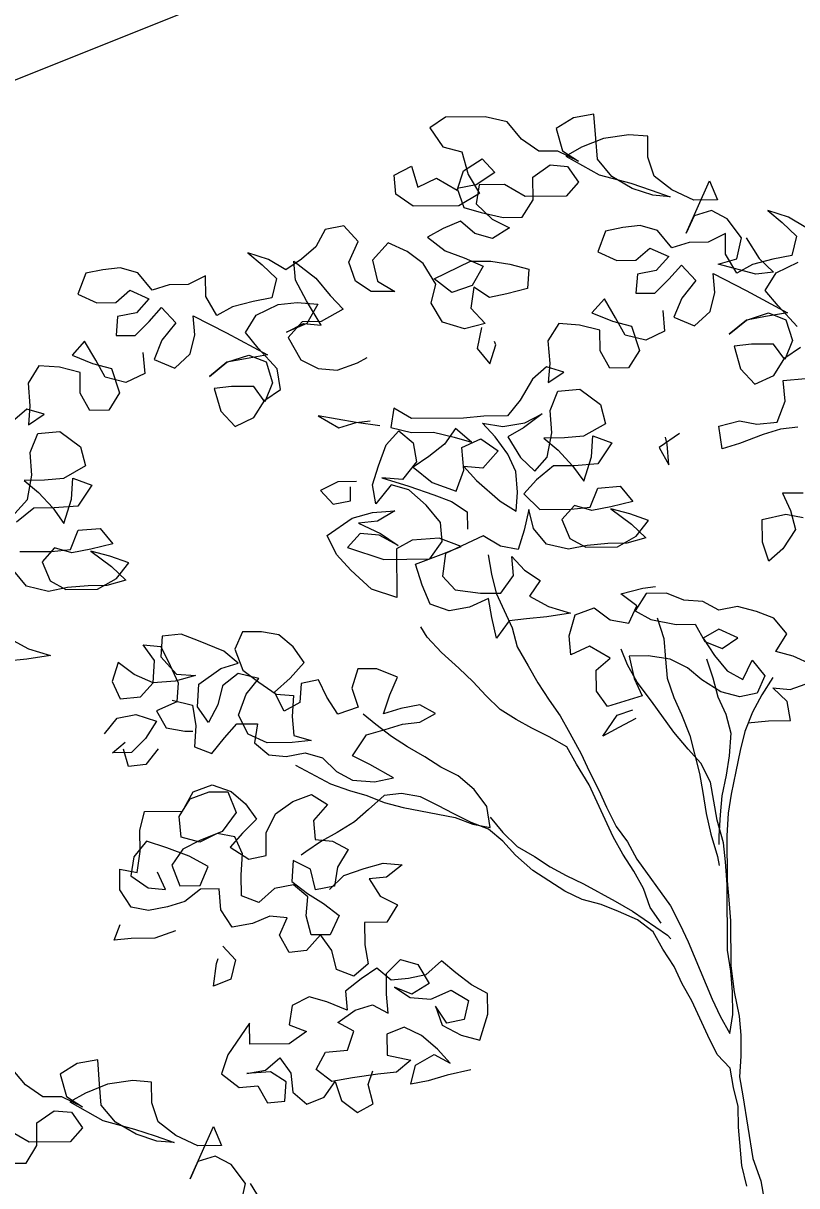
# Model space of a CAD drawing. Header units: millimetres. Extents: x 318905 to 439572, y -5133 to 105868.
# Drawn here: x 425958 to 427151, y 5027 to 6819 of the extents above; entities that cross this region are included whole.
import ezdxf

# ---------------------------------------------------------------- set-up
doc = ezdxf.new("R2010")
doc.units = ezdxf.units.MM
doc.header["$MEASUREMENT"] = 0
for name, color, linetype, lineweight in [('0_Stylo_No__1', 7, 'Continuous', 5), ('0_Stylo_No__98', 154, 'Continuous', 0), ('INTI_Agencement_Stylo_No__101', 252, 'Continuous', 0)]:
    doc.layers.add(name, color=color, linetype=linetype, lineweight=lineweight)
doc.styles.add('STYLE_GENERE_3', font='')
doc.styles.get('STYLE_GENERE_3').set_extended_font_data('Arial')
doc.dimstyles.new('STYLE_GENERE__1', dxfattribs={"dimtxt": 200, "dimasz": 142.5, "dimexe": 0.18, "dimexo": 500, "dimgap": 0.09, "dimtad": 0, "dimtih": 1, "dimtoh": 1, "dimlfac": 0.001, "dimzin": 0, "dimdsep": 46, "dimtxsty": 'STYLE_GENERE_3', "dimblk": 'ARROWHEAD_6', "dimblk1": 'ARROWHEAD_6', "dimblk2": 'ARROWHEAD_6', "dimcen": 0.09, "dimclrd": 154, "dimclre": 154, "dimclrt": 154, "dimazin": 0, "dimtfac": 1, "dimtdec": 4, "dimtmove": 0, "dimatfit": 3, "dimfxl": 0, "dimtolj": 1, "dimtzin": 0, "dimarcsym": 0})

# ---------------------------------------------------------------- blocks, each defined once
blk = doc.blocks.new('arbre6[4]', base_point=(427385.8, -574.7))
at = {"layer": 'INTI_Agencement_Stylo_No__101', "linetype": 'Continuous'}
for p, q in [((426609.7, 6674.4), (426585.5, 6658.1)), ((426670.5, 6674.9), (426609.7, 6674.4)), ((426704.6, 6667.2), (426670.5, 6674.9)), ((426806.8, 6673.5), (426780.1, 6657.2)), ((426838.3, 6679.1), (426806.8, 6673.5)), ((426841.1, 6641.7), (426838.3, 6679.1)), ((426585.5, 6658.1), (426605.2, 6628.8)), ((426726.7, 6640.6), (426704.6, 6667.2)), ((426780.1, 6657.2), (426790.1, 6622.5)), ((426753.6, 6622.1), (426726.7, 6640.6)), ((426853.2, 6641.8), (426819.3, 6628.1)), ((426843.7, 6609.6), (426841.1, 6641.7)), ((426892.1, 6647.5), (426853.2, 6641.8)), ((426921.3, 6645.1), (426892.1, 6647.5)), ((426921.6, 6612.9), (426921.3, 6645.1)), ((426605.2, 6628.8), (426634.4, 6621.1)), ((426634.4, 6621.1), (426644.4, 6586.3)), ((426782.8, 6622.4), (426753.6, 6622.1)), ((426814.6, 6606.6), (426782.8, 6622.4)), ((426790.1, 6622.5), (426814.6, 6606.6)), ((426819.3, 6628.1), (426795, 6614.5)), ((426530.1, 6585.3), (426556.8, 6598.9)), ((426556.8, 6598.9), (426566.7, 6566.9)), ((426637.1, 6591.6), (426666.1, 6610.6)), ((426666.1, 6610.6), (426685.8, 6589.4)), ((426744.2, 6581.9), (426770.8, 6600.9)), ((426770.8, 6600.9), (426797.6, 6598.4)), ((426795, 6614.5), (426846.3, 6585.5)), ((426797.6, 6598.4), (426814.8, 6574.5)), ((426865.8, 6583), (426843.7, 6609.6)), ((426931.5, 6583.6), (426921.6, 6612.9)), ((426532.8, 6555.9), (426530.1, 6585.3)), ((426566.7, 6566.9), (426595.8, 6580.6)), ((426595.8, 6580.6), (426627.6, 6562.1)), ((426627.6, 6562.1), (426637.1, 6591.6)), ((426644.4, 6586.3), (426661.7, 6557.1)), ((426685.8, 6589.4), (426656.7, 6570.4)), ((426744.5, 6547.1), (426744.2, 6581.9)), ((426846.3, 6585.5), (426895.1, 6572.6)), ((426897.6, 6564.5), (426865.8, 6583)), ((426958.4, 6562.4), (426931.5, 6583.6)), ((426656.7, 6570.4), (426627.6, 6564.8)), ((426627.6, 6564.8), (426637.5, 6535.4)), ((426661.6, 6570.4), (426656.9, 6541)), ((426700.5, 6570.8), (426661.6, 6570.4)), ((426732.3, 6552.3), (426700.5, 6570.8)), ((426814.8, 6574.5), (426795.5, 6552.9)), ((426895.1, 6572.6), (426926.8, 6562.1)), ((426929.3, 6554.1), (426897.6, 6564.5)), ((426926.8, 6562.1), (426956.1, 6551.7)), ((426992.6, 6546.7), (426958.4, 6562.4)), ((426980.8, 6495.7), (427016.7, 6576.3)), ((427016.7, 6576.3), (427029.1, 6547)), ((426559.7, 6537.4), (426532.8, 6555.9)), ((426661.7, 6557.1), (426630.2, 6538)), ((426727.6, 6520.2), (426744.5, 6547.1)), ((426795.5, 6552.9), (426732.3, 6552.3)), ((426956.1, 6551.7), (426929.3, 6554.1)), ((427029.1, 6547), (426992.6, 6546.7)), ((426630.2, 6538), (426559.7, 6537.4)), ((426637.5, 6535.4), (426664.3, 6527.6)), ((426656.9, 6541), (426681.4, 6517.1)), ((426664.3, 6527.6), (426698.4, 6519.9)), ((427019.5, 6530.9), (426992.8, 6522.6)), ((427043.9, 6517.7), (427019.5, 6530.9)), ((427138.3, 6520.3), (427106.6, 6530.7)), ((427106.6, 6530.7), (427128.6, 6512.2)), ((426632.8, 6514), (426606.1, 6503)), ((426654.8, 6495.4), (426632.8, 6514)), ((426681.4, 6517.1), (426708.3, 6503.9)), ((426698.4, 6519.9), (426727.6, 6520.2)), ((426909.7, 6507.5), (426883, 6504.6)), ((426936.5, 6499.7), (426909.7, 6507.5)), ((426992.8, 6522.6), (426980.8, 6495.7)), ((427066, 6488.4), (427043.9, 6517.7)), ((427128.6, 6512.2), (427150.7, 6491)), ((427165.1, 6504.5), (427138.3, 6520.3)), ((426423.7, 6501.4), (426409.3, 6474.5)), ((426452.9, 6507), (426423.7, 6501.4)), ((426474.9, 6483.1), (426452.9, 6507)), ((426606.1, 6503), (426581.9, 6489.4)), ((426581.9, 6489.4), (426608.8, 6468.3)), ((426681.7, 6487.6), (426654.8, 6495.4)), ((426708.3, 6503.9), (426681.7, 6487.6)), ((426856.2, 6499), (426844.3, 6466.8)), ((426883, 6504.6), (426856.2, 6499)), ((426958.6, 6473.2), (426936.5, 6499.7)), ((427041.2, 6495.3), (427014.5, 6481.7)), ((427041.4, 6463.2), (427041.2, 6495.3)), ((427150.7, 6491), (427143.6, 6461.4)), ((426409.3, 6474.5), (426387.6, 6455.5)), ((426460.6, 6450.9), (426474.9, 6483.1)), ((426521.2, 6480.8), (426497, 6453.9)), ((426550.5, 6467.7), (426521.2, 6480.8)), ((426902.8, 6453.9), (426924.6, 6472.8)), ((426924.6, 6472.8), (426953.8, 6459.7)), ((426985.3, 6481.4), (426958.6, 6473.2)), ((427014.5, 6481.7), (426985.3, 6481.4)), ((427058.9, 6456.3), (427066, 6488.4)), ((427073.3, 6488.5), (427093, 6456.6)), ((426336.5, 6455.1), (426304.8, 6465.5)), ((426304.8, 6465.5), (426326.8, 6447)), ((426363.4, 6439.3), (426336.5, 6455.1)), ((426387.6, 6455.5), (426363.4, 6439.3)), ((426497, 6453.9), (426504.6, 6421.8)), ((426574.9, 6449.2), (426550.5, 6467.7)), ((426608.8, 6468.3), (426638.1, 6457.8)), ((426638.1, 6457.8), (426667.4, 6444.7)), ((426844.3, 6466.8), (426873.6, 6453.7)), ((426873.6, 6453.7), (426902.8, 6453.9)), ((426953.8, 6459.7), (426934.5, 6438.1)), ((427029.8, 6448), (427058.9, 6456.3)), ((427058.6, 6433.9), (427041.4, 6463.2)), ((427114.4, 6455.8), (427082.9, 6447.5)), ((427093, 6456.6), (427115.1, 6435.4)), ((427143.6, 6461.4), (427114.4, 6455.8)), ((426081.2, 6439.4), (426054.5, 6433.8)), ((426107.9, 6442.3), (426081.2, 6439.4)), ((426134.7, 6434.5), (426107.9, 6442.3)), ((426326.8, 6447), (426348.9, 6425.8)), ((426378.1, 6423.3), (426375.4, 6452.8)), ((426375.4, 6452.8), (426409.7, 6426.3)), ((426470.5, 6421.5), (426460.6, 6450.9)), ((426594.6, 6417.3), (426574.9, 6449.2)), ((426592.1, 6425.3), (426647.9, 6452.5)), ((426647.9, 6452.5), (426679.5, 6452.8)), ((426667.4, 6444.7), (426650.6, 6415.1)), ((426679.5, 6452.8), (426708.7, 6447.7)), ((426708.7, 6447.7), (426738, 6440)), ((426738, 6440), (426735.8, 6410.5)), ((426934.5, 6438.1), (426905.4, 6432.5)), ((426954.1, 6424.9), (426973.4, 6446.5)), ((426973.4, 6446.5), (426995.5, 6422.6)), ((427088.3, 6432.4), (427029.8, 6448)), ((427082.9, 6447.5), (427058.6, 6433.9)), ((427119.5, 6434.5), (427153.4, 6450.8)), ((426054.5, 6433.8), (426042.5, 6401.6)), ((426156.8, 6408), (426134.7, 6434.5)), ((426239.4, 6430.1), (426212.7, 6416.5)), ((426239.6, 6398), (426239.4, 6430.1)), ((426348.9, 6425.8), (426341.8, 6396.2)), ((426395.3, 6391.4), (426378.1, 6423.3)), ((426409.7, 6426.3), (426431.8, 6399.7)), ((426495, 6405.7), (426470.5, 6421.5)), ((426504.6, 6421.8), (426531.5, 6406)), ((426619, 6404.1), (426592.1, 6425.3)), ((426905.4, 6432.5), (426903.2, 6403.1)), ((426932.4, 6403.3), (426954.1, 6424.9)), ((426995.5, 6422.6), (426973.8, 6395.7)), ((427024.8, 6404.2), (427022.2, 6433.6)), ((427022.2, 6433.6), (427073.4, 6407.3)), ((427115.1, 6435.4), (427088.3, 6432.4)), ((427102.6, 6407.5), (427119.5, 6434.5)), ((426042.5, 6401.6), (426071.8, 6388.4)), ((426101, 6388.7), (426122.8, 6407.6)), ((426122.8, 6407.6), (426152.1, 6394.5)), ((426183.5, 6416.2), (426156.8, 6408)), ((426212.7, 6416.5), (426183.5, 6416.2)), ((426431.8, 6399.7), (426451.4, 6378.5)), ((426531.5, 6406), (426495, 6405.7)), ((426587.5, 6387.8), (426594.6, 6417.3)), ((426650.6, 6415.1), (426619, 6404.1)), ((426653, 6412.4), (426648.4, 6380.3)), ((426677.5, 6396.6), (426653, 6412.4)), ((426704.2, 6402.2), (426677.5, 6396.6)), ((426735.8, 6410.5), (426704.2, 6402.2)), ((426903.2, 6403.1), (426932.4, 6403.3)), ((427017.7, 6374.7), (427024.8, 6404.2)), ((427073.4, 6407.3), (427136.9, 6373.1)), ((427122.3, 6383.6), (427102.6, 6407.5)), ((426071.8, 6388.4), (426101, 6388.7)), ((426152.1, 6394.5), (426132.8, 6372.9)), ((426256.8, 6368.7), (426239.6, 6398)), ((426281.1, 6382.3), (426256.8, 6368.7)), ((426312.6, 6390.6), (426281.1, 6382.3)), ((426341.8, 6396.2), (426312.6, 6390.6)), ((426317.7, 6369.3), (426351.6, 6385.6)), ((426351.6, 6385.6), (426380.8, 6388.6)), ((426380.8, 6388.6), (426412.4, 6386.2)), ((426417.5, 6354.1), (426395.3, 6391.4)), ((426412.4, 6386.2), (426395.6, 6356.6)), ((426604.8, 6358.5), (426587.5, 6387.8)), ((426854.6, 6394.6), (426835.3, 6373)), ((426871.8, 6365.3), (426854.6, 6394.6)), ((426973.8, 6395.7), (426961.8, 6366.1)), ((427151.7, 6351.8), (427122.3, 6383.6)), ((426103.6, 6367.3), (426101.4, 6337.9)), ((426132.8, 6372.9), (426103.6, 6367.3)), ((426152.3, 6359.7), (426171.6, 6381.3)), ((426171.6, 6381.3), (426193.7, 6357.4)), ((426223, 6339), (426220.4, 6368.4)), ((426220.4, 6368.4), (426271.6, 6342.1)), ((426300.8, 6342.3), (426317.7, 6369.3)), ((426451.4, 6378.5), (426417.5, 6359.5)), ((426648.4, 6380.3), (426670.5, 6356.4)), ((426835.3, 6373), (426867, 6359.9)), ((426886.6, 6338.7), (426871.8, 6365.3)), ((426944.7, 6376.7), (426947.4, 6344.6)), ((426961.8, 6366.1), (426993.6, 6353)), ((426993.6, 6353), (427017.7, 6374.7)), ((427073.8, 6361.8), (427107.7, 6372.8)), ((427102.9, 6367.4), (427073.8, 6361.8)), ((427136.9, 6373.1), (427102.9, 6367.4)), ((427107.7, 6372.8), (427134.6, 6362.3)), ((426130.6, 6338.1), (426152.3, 6359.7)), ((426193.7, 6357.4), (426172, 6330.5)), ((426395.6, 6356.6), (426364.1, 6342.9)), ((426364.1, 6342.9), (426390.7, 6356.5)), ((426388.3, 6359.2), (426366.6, 6334.9)), ((426417.5, 6359.5), (426388.3, 6359.2)), ((426390.7, 6356.5), (426417.5, 6354.1)), ((426638.9, 6348.1), (426604.8, 6358.5)), ((426670.5, 6356.4), (426638.9, 6348.1)), ((426665.2, 6350.1), (426658.1, 6317.9)), ((426784.3, 6356.5), (426767.5, 6329.6)), ((426816, 6354.1), (426784.3, 6356.5)), ((426847.7, 6346.4), (426816, 6354.1)), ((426847.9, 6314.2), (426847.7, 6346.4)), ((426867, 6359.9), (426896.3, 6352.1)), ((426896.3, 6352.1), (426908.7, 6314.8)), ((427073.8, 6361.8), (427047.2, 6340.1)), ((427047.2, 6340.1), (427073.8, 6361.8)), ((427134.6, 6362.3), (427144.6, 6330.3)), ((426052.8, 6329.4), (426033.5, 6307.8)), ((426070, 6300.1), (426052.8, 6329.4)), ((426101.4, 6337.9), (426130.6, 6338.1)), ((426172, 6330.5), (426160, 6300.9)), ((426215.9, 6309.5), (426223, 6339)), ((426271.6, 6342.1), (426335.1, 6307.9)), ((426320.5, 6318.4), (426300.8, 6342.3)), ((426366.6, 6334.9), (426386.3, 6300.3)), ((426687.3, 6323.5), (426684.8, 6328.8)), ((426767.5, 6329.6), (426770.2, 6294.8)), ((426918.3, 6330.9), (426886.6, 6338.7)), ((426947.4, 6344.6), (426918.3, 6330.9)), ((427144.6, 6330.3), (427132.6, 6300.7)), ((426142.9, 6311.5), (426145.6, 6279.4)), ((426349.9, 6286.6), (426320.5, 6318.4)), ((426658.1, 6317.9), (426677.8, 6294)), ((426677.8, 6294), (426687.3, 6323.5)), ((426862.7, 6287.6), (426847.9, 6314.2)), ((426908.7, 6314.8), (426891.9, 6287.9)), ((427081.4, 6324.4), (427054.6, 6321.5)), ((427054.6, 6321.5), (427064.6, 6286.7)), ((427115.4, 6324.7), (427081.4, 6324.4)), ((427132.6, 6300.7), (427115.4, 6324.7)), ((427132.6, 6303.4), (427156.8, 6319.7)), ((426033.5, 6307.8), (426065.2, 6294.7)), ((426065.2, 6294.7), (426094.5, 6286.9)), ((426084.8, 6273.5), (426070, 6300.1)), ((426160, 6300.9), (426191.8, 6287.8)), ((426191.8, 6287.8), (426215.9, 6309.5)), ((426272, 6296.6), (426245.4, 6274.9)), ((426245.4, 6274.9), (426272, 6296.6)), ((426272, 6296.6), (426306, 6307.6)), ((426301.1, 6302.2), (426272, 6296.6)), ((426335.1, 6307.9), (426301.1, 6302.2)), ((426306, 6307.6), (426332.8, 6297.1)), ((426332.8, 6297.1), (426342.8, 6265.1)), ((426386.3, 6300.3), (426413.1, 6287.1)), ((426442.4, 6284.7), (426473.9, 6295.7)), ((426473.9, 6295.7), (426488.4, 6303.9)), ((426770.2, 6294.8), (426768, 6265.3)), ((427115.8, 6276.5), (427132.6, 6303.4)), ((425982.5, 6291.3), (425965.7, 6264.4)), ((426014.2, 6288.9), (425982.5, 6291.3)), ((426045.9, 6281.1), (426014.2, 6288.9)), ((426046.1, 6249), (426045.9, 6281.1)), ((426094.5, 6286.9), (426106.9, 6249.6)), ((426145.6, 6279.4), (426116.5, 6265.7)), ((426355, 6254.5), (426349.9, 6286.6)), ((426413.1, 6287.1), (426442.4, 6284.7)), ((426765.4, 6289.4), (426743.6, 6270.5)), ((426792.2, 6281.6), (426765.4, 6289.4)), ((426768, 6265.3), (426792.2, 6281.6)), ((426891.9, 6287.9), (426862.7, 6287.6)), ((427064.6, 6286.7), (427086.7, 6262.9)), ((427086.7, 6262.9), (427115.8, 6276.5)), ((425965.7, 6264.4), (425968.4, 6229.6)), ((426116.5, 6265.7), (426084.8, 6273.5)), ((426279.6, 6259.2), (426252.8, 6256.3)), ((426252.8, 6256.3), (426262.8, 6221.5)), ((426313.6, 6259.5), (426279.6, 6259.2)), ((426330.8, 6235.5), (426313.6, 6259.5)), ((426342.8, 6265.1), (426330.8, 6235.5)), ((426743.6, 6270.5), (426724.4, 6238.2)), ((427130.4, 6268.6), (427164.5, 6271.6)), ((427133.1, 6236.5), (427130.4, 6268.6)), ((426060.9, 6222.4), (426046.1, 6249)), ((426106.9, 6249.6), (426090.1, 6222.7)), ((426330.8, 6238.2), (426355, 6254.5)), ((426770.7, 6222.5), (426782.7, 6252.1)), ((426782.7, 6252.1), (426816.7, 6255.1)), ((426816.7, 6255.1), (426848.5, 6231.3)), ((425963.6, 6224.2), (425941.8, 6205.3)), ((425990.4, 6216.4), (425963.6, 6224.2)), ((425968.4, 6229.6), (425966.2, 6200.1)), ((426090.1, 6222.7), (426060.9, 6222.4)), ((426262.8, 6221.5), (426284.9, 6197.7)), ((426314, 6211.3), (426330.8, 6238.2)), ((426529.9, 6225.7), (426525.2, 6196.2)), ((426556.8, 6209.9), (426529.9, 6225.7)), ((426724.4, 6238.2), (426705.1, 6213.9)), ((426773.4, 6187.8), (426770.7, 6222.5)), ((426848.5, 6231.3), (426856, 6201.9)), ((427121.2, 6204.3), (427133.1, 6236.5)), ((425966.2, 6200.1), (425990.4, 6216.4)), ((426284.9, 6197.7), (426314, 6211.3)), ((426471.7, 6203.8), (426413.2, 6213.9)), ((426413.2, 6213.9), (426445, 6195.5)), ((426445, 6195.5), (426471.7, 6203.8)), ((426471.7, 6203.8), (426493.5, 6206.6)), ((426508.2, 6198.7), (426471.7, 6203.8)), ((426637, 6210.6), (426556.8, 6209.9)), ((426668.6, 6213.6), (426637, 6210.6)), ((426685.9, 6181.6), (426666.3, 6202.8)), ((426666.3, 6202.8), (426697.9, 6197.8)), ((426705.1, 6213.9), (426668.6, 6213.6)), ((426697.9, 6197.8), (426732, 6203.4)), ((426758.6, 6217.1), (426729.6, 6195.4)), ((426732, 6203.4), (426758.6, 6217.1)), ((427031.2, 6198.1), (427062.8, 6206.4)), ((427062.8, 6206.4), (427089.6, 6201.3)), ((427089.6, 6201.3), (427121.2, 6204.3)), ((425968.9, 6157.3), (425980.9, 6186.9)), ((425980.9, 6186.9), (426014.9, 6189.9)), ((426014.9, 6189.9), (426046.7, 6166.1)), ((426518.1, 6169.4), (426537.4, 6191)), ((426525.2, 6196.2), (426556.9, 6188.5)), ((426537.4, 6191), (426559.5, 6172.4)), ((426556.9, 6188.5), (426591, 6188.8)), ((426591, 6188.8), (426622.7, 6181)), ((426625, 6194.4), (426608.1, 6170.2)), ((426649.5, 6173.3), (426625, 6194.4)), ((426729.6, 6195.4), (426705.4, 6181.8)), ((426766.4, 6150.2), (426773.4, 6187.8)), ((426856, 6201.9), (426822.1, 6182.8)), ((426970.5, 6186.9), (426939, 6165.2)), ((427036.3, 6163.4), (427031.2, 6198.1)), ((427099.4, 6185.4), (427063, 6171.6)), ((427126.1, 6193.6), (427099.4, 6185.4)), ((427152.9, 6196.5), (427126.1, 6193.6)), ((426506.2, 6137.2), (426518.1, 6169.4)), ((426559.5, 6172.4), (426564.6, 6143)), ((426608.1, 6170.2), (426584, 6151.2)), ((426622.7, 6181), (426649.5, 6173.3)), ((426634.9, 6165.1), (426664, 6178.7)), ((426664, 6178.7), (426690.9, 6160.2)), ((426705.6, 6155), (426685.9, 6181.6)), ((426705.4, 6181.8), (426725.1, 6149.8)), ((426793, 6179.9), (426761.3, 6179.6)), ((426761.3, 6179.6), (426783.4, 6161.1)), ((426822.1, 6182.8), (426793, 6179.9)), ((426834.5, 6150.8), (426836.7, 6183)), ((426836.7, 6183), (426866, 6172.5)), ((426866, 6172.5), (426844.3, 6140.2)), ((426951.1, 6170.6), (426948.6, 6181.3)), ((426953.8, 6138.5), (426951.1, 6170.6)), ((427063, 6171.6), (427036.3, 6163.4)), ((425971.6, 6122.6), (425968.9, 6157.3)), ((426046.7, 6166.1), (426054.2, 6136.7)), ((426584, 6151.2), (426559.8, 6135)), ((426637.6, 6130.3), (426634.9, 6165.1)), ((426690.9, 6160.2), (426666.8, 6133.3)), ((426717.9, 6128.4), (426705.6, 6155)), ((426725.1, 6149.8), (426747.1, 6128.6)), ((426747.1, 6128.6), (426766.4, 6150.2)), ((426783.4, 6161.1), (426805.4, 6137.2)), ((426822.6, 6113.3), (426834.5, 6150.8)), ((426939, 6165.2), (426953.8, 6138.5)), ((426054.2, 6136.7), (426020.3, 6117.6)), ((426496.7, 6107.6), (426506.2, 6137.2)), ((426564.6, 6143), (426542.9, 6116.1)), ((426559.8, 6135), (426589.1, 6111.1)), ((426666.8, 6133.3), (426637.6, 6135.7)), ((426637.6, 6135.7), (426657.2, 6114.4)), ((426776.2, 6136.9), (426749.7, 6115.3)), ((426807.9, 6137.2), (426776.2, 6136.9)), ((426805.4, 6137.2), (426822.6, 6113.3)), ((426844.3, 6140.2), (426807.9, 6137.2)), ((425991.2, 6114.7), (425959.5, 6114.4)), ((425959.5, 6114.4), (425981.6, 6095.9)), ((425964.6, 6085), (425971.6, 6122.6)), ((426020.3, 6117.6), (425991.2, 6114.7)), ((426032.7, 6085.6), (426034.9, 6117.8)), ((426034.9, 6117.8), (426064.2, 6107.3)), ((426472.4, 6112.8), (426443.2, 6112.5)), ((426542.9, 6116.1), (426511.2, 6118.5)), ((426511.2, 6118.5), (426552.7, 6105.5)), ((426625.7, 6098.1), (426637.6, 6130.3)), ((426657.2, 6114.4), (426693.9, 6082.6)), ((426720.6, 6096.3), (426717.9, 6128.4)), ((426749.7, 6115.3), (426730.4, 6093.7)), ((425981.6, 6095.9), (426003.6, 6072)), ((426064.2, 6107.3), (426042.5, 6075)), ((426443.2, 6112.5), (426416.5, 6098.9)), ((426416.5, 6098.9), (426436.1, 6077.6)), ((426462.8, 6083.2), (426462.7, 6104.6)), ((426501.8, 6078.2), (426496.7, 6107.6)), ((426525.9, 6107.9), (426501.8, 6078.2)), ((426552.7, 6100.1), (426525.9, 6107.9)), ((426552.7, 6105.5), (426591.7, 6092.4)), ((426579.7, 6076.3), (426552.7, 6100.1)), ((426589.1, 6111.1), (426625.7, 6098.1)), ((426718.4, 6066.8), (426720.6, 6096.3)), ((426832.7, 6073.2), (426844.6, 6102.7)), ((426844.6, 6102.7), (426878.6, 6105.7)), ((426878.6, 6105.7), (426898.3, 6081.8)), ((427160.9, 6094.9), (427129.3, 6094.6)), ((425945.3, 6063.4), (425964.6, 6085)), ((426020.8, 6048), (426032.7, 6085.6)), ((426436.1, 6077.6), (426462.8, 6083.2)), ((426591.7, 6092.4), (426618.5, 6082)), ((426618.5, 6082), (426643, 6066.1)), ((426693.9, 6082.6), (426718.4, 6066.8)), ((426730.4, 6093.7), (426754.9, 6069.8)), ((426898.3, 6081.8), (426864.3, 6073.5)), ((427129.3, 6094.6), (427141.7, 6068)), ((425974.5, 6071.7), (425947.9, 6050.1)), ((426006.1, 6072), (425974.5, 6071.7)), ((426003.6, 6072), (426020.8, 6048)), ((426042.5, 6075), (426006.1, 6072)), ((426465.5, 6056.5), (426497, 6064.8)), ((426497, 6064.8), (426531.1, 6067.8)), ((426531.1, 6067.8), (426504.4, 6051.5)), ((426601.8, 6049.7), (426579.7, 6076.3)), ((426643, 6066.1), (426643.2, 6039.4)), ((426737.8, 6069.7), (426730.8, 6037.5)), ((426745.3, 6040.3), (426737.8, 6069.7)), ((426754.9, 6069.8), (426803.5, 6070.3)), ((426808.3, 6075.7), (426789, 6054.1)), ((426803.5, 6070.3), (426832.7, 6073.2)), ((426835.1, 6067.9), (426808.3, 6075.7)), ((426864.3, 6073.5), (426835.1, 6067.9)), ((426893.6, 6063), (426864.3, 6070.8)), ((426864.3, 6070.8), (426896.1, 6047)), ((426922.8, 6052.6), (426893.6, 6063)), ((427098, 6054.2), (427134.4, 6062.5)), ((427134.4, 6062.5), (427161.2, 6057.4)), ((427141.7, 6068), (427149.2, 6038.6)), ((426426.8, 6029.4), (426465.5, 6056.5)), ((426504.4, 6051.5), (426475.3, 6048.5)), ((426475.3, 6048.5), (426509.4, 6032.8)), ((426604.4, 6020.3), (426601.8, 6049.7)), ((426789, 6054.1), (426801.4, 6024.7)), ((426896.1, 6047), (426918.2, 6025.8)), ((426903.6, 6028.3), (426922.8, 6052.6)), ((427098.2, 6019.4), (427098, 6054.2)), ((426030.9, 6008), (426042.8, 6037.5)), ((426042.8, 6037.5), (426076.9, 6040.5)), ((426076.9, 6040.5), (426096.5, 6016.6)), ((426441.6, 6000.1), (426426.8, 6029.4)), ((426477.8, 6032.5), (426458.5, 6010.9)), ((426507, 6030.1), (426477.8, 6032.5)), ((426536.3, 6014.3), (426507, 6030.1)), ((426509.4, 6032.8), (426536.3, 6014.3)), ((426599.5, 6025.6), (426558.2, 6022.5)), ((426633.7, 6012.5), (426599.5, 6025.6)), ((426667.6, 6028.9), (426609.4, 6001.6)), ((426694.5, 6013.1), (426667.6, 6028.9)), ((426730.8, 6037.5), (426721.3, 6007.9)), ((426765, 6016.4), (426745.3, 6040.3)), ((426801.4, 6024.7), (426825.8, 6011.6)), ((426874.5, 6012), (426903.6, 6028.3)), ((426918.2, 6025.8), (426889, 6017.5)), ((427149.2, 6038.6), (427129.9, 6009)), ((426006.5, 6010.4), (425987.2, 5988.9)), ((426001.7, 6005), (426030.9, 6008)), ((426033.4, 6002.7), (426006.5, 6010.4)), ((426062.5, 6008.3), (426033.4, 6002.7)), ((426096.5, 6016.6), (426062.5, 6008.3)), ((426091.8, 5997.8), (426062.5, 6005.6)), ((426062.5, 6005.6), (426094.3, 5981.8)), ((426458.5, 6010.9), (426514.6, 5992.7)), ((426558.2, 6022.5), (426533.9, 6008.9)), ((426533.9, 6008.9), (426534.5, 5934)), ((426585.1, 5993.3), (426604.4, 6020.3)), ((426607, 6001.6), (426633.7, 6012.5)), ((426721.3, 6007.9), (426694.5, 6013.1)), ((426799.1, 6008.6), (426765, 6016.4)), ((426828.2, 6014.3), (426799.1, 6008.6)), ((426825.8, 6011.6), (426874.5, 6012)), ((426859.8, 6017.2), (426828.2, 6014.3)), ((426889, 6017.5), (426859.8, 6017.2)), ((427108.2, 5990), (427098.2, 6019.4)), ((427129.9, 6009), (427108.2, 5990)), ((425953.1, 6004.6), (426001.7, 6005)), ((425987.2, 5988.9), (425999.6, 5959.5)), ((426121, 5987.4), (426091.8, 5997.8)), ((426101.8, 5963.1), (426121, 5987.4)), ((426463.6, 5976.2), (426441.6, 6000.1)), ((426514.6, 5992.7), (426585.1, 5993.3)), ((426563.3, 5985.1), (426607, 6001.6)), ((426609.4, 6001.6), (426604.8, 5966.7)), ((426675.1, 5999.5), (426680.2, 5970.1)), ((426714.3, 5967.7), (426711.6, 5997.2)), ((426711.6, 5997.2), (426731.2, 5975.9)), ((425963.2, 5951.2), (425943.6, 5975.1)), ((426094.3, 5981.8), (426116.4, 5960.6)), ((426495.5, 5947), (426463.6, 5976.2)), ((426573.3, 5953.1), (426563.3, 5985.1)), ((426680.2, 5970.1), (426687.7, 5940.7)), ((426731.2, 5975.9), (426755.7, 5960.1)), ((425999.6, 5959.5), (426024, 5946.4)), ((426058.1, 5952), (426026.5, 5949.1)), ((426087.2, 5952.3), (426058.1, 5952)), ((426072.7, 5946.8), (426101.8, 5963.1)), ((426116.4, 5960.6), (426087.2, 5952.3)), ((426585.7, 5923.7), (426573.3, 5953.1)), ((426604.8, 5966.7), (426624.4, 5945.5)), ((426695, 5940.8), (426714.3, 5967.7)), ((426755.7, 5960.1), (426738.8, 5935.8)), ((425997.3, 5943.4), (425963.2, 5951.2)), ((426026.5, 5949.1), (425997.3, 5943.4)), ((426024, 5946.4), (426072.7, 5946.8)), ((426534.5, 5934), (426495.5, 5947)), ((426624.4, 5945.5), (426663.4, 5940.5)), ((426663.4, 5940.5), (426695, 5940.8)), ((426687.7, 5940.7), (426712.4, 5887.4)), ((426738.8, 5935.8), (426768.1, 5920)), ((426879.9, 5939.8), (426913.9, 5948.1)), ((426904.4, 5921.3), (426879.9, 5939.8)), ((426918.8, 5940.1), (426902, 5913.2)), ((426913.9, 5948.1), (426933.3, 5951)), ((426950.4, 5940.4), (426918.8, 5940.1)), ((426977.3, 5930), (426950.4, 5940.4)), ((426614.9, 5913.3), (426585.7, 5923.7)), ((426646.5, 5918.9), (426614.9, 5913.3)), ((426675.6, 5932.6), (426646.5, 5918.9)), ((426680.7, 5903.2), (426675.6, 5932.6)), ((426768.1, 5920), (426802.3, 5909.6)), ((426809.6, 5907), (426838.7, 5918)), ((426838.7, 5918), (426863.2, 5899.5)), ((426892.4, 5894.4), (426904.4, 5921.3)), ((427006.5, 5927.5), (426977.3, 5930)), ((427030.9, 5914.4), (427006.5, 5927.5)), ((427060, 5920), (427030.9, 5914.4)), ((427089.3, 5912.2), (427060, 5920)), ((426688.2, 5871.1), (426680.7, 5903.2)), ((426707.5, 5898.1), (426688.2, 5871.1)), ((426734.2, 5901), (426707.5, 5898.1)), ((426765.8, 5904), (426734.2, 5901)), ((426802.3, 5909.6), (426765.8, 5904)), ((426800.1, 5874.8), (426809.6, 5907)), ((426863.2, 5899.5), (426892.4, 5894.4)), ((426902, 5913.2), (426926.4, 5900.1)), ((426926.4, 5900.1), (426965.4, 5892.4)), ((426936.1, 5902.8), (426946.1, 5870.8)), ((427116.1, 5901.8), (427089.3, 5912.2)), ((427135.8, 5877.9), (427116.1, 5901.8)), ((426296.5, 5881), (426284.5, 5854.1)), ((426325.7, 5881.2), (426296.5, 5881)), ((426352.5, 5876.1), (426325.7, 5881.2)), ((426581.2, 5872.8), (426571.3, 5888.8)), ((426712.4, 5887.4), (426719.9, 5858)), ((426965.4, 5892.4), (426994.6, 5892.6)), ((426994.6, 5892.6), (427009.4, 5866)), ((427031.1, 5884.9), (427006.9, 5871.3)), ((427060.4, 5871.8), (427031.1, 5884.9)), ((425937, 5870.6), (425966.3, 5854.8)), ((426172.5, 5874.5), (426170.3, 5842.4)), ((426201.7, 5877.4), (426172.5, 5874.5)), ((426228.5, 5867), (426201.7, 5877.4)), ((426267.5, 5851.3), (426228.5, 5867)), ((426374.5, 5857.6), (426352.5, 5876.1)), ((426603.3, 5849), (426581.2, 5872.8)), ((426802.8, 5845.4), (426800.1, 5874.8)), ((426946.1, 5870.8), (426948.8, 5838.7)), ((427006.9, 5871.3), (427024.1, 5844.7)), ((427009.4, 5866), (427036.2, 5855.5)), ((427036.2, 5855.5), (427060.4, 5871.8)), ((427118.9, 5850.9), (427135.8, 5877.9)), ((426000.5, 5844.4), (425964, 5838.8)), ((425966.3, 5854.8), (426000.5, 5844.4)), ((426160.6, 5836.9), (426143.4, 5860.9)), ((426143.4, 5860.9), (426170.2, 5858.4)), ((426170.2, 5858.4), (426185, 5829.1)), ((426289.6, 5832.7), (426267.5, 5851.3)), ((426284.5, 5854.1), (426296.9, 5822.1)), ((426391.7, 5833.7), (426374.5, 5857.6)), ((426630.2, 5825.1), (426603.3, 5849)), ((426719.9, 5858), (426737.2, 5828.8)), ((426831.8, 5859.1), (426802.8, 5845.4)), ((426863.6, 5840.6), (426831.8, 5859.1)), ((426890.4, 5830.1), (426880.5, 5854.1)), ((427024.1, 5844.7), (427043.8, 5820.8)), ((427145.8, 5843.2), (427118.9, 5850.9)), ((425964, 5838.8), (425932.4, 5835.8)), ((426104.7, 5833.7), (426095.2, 5804.2)), ((426129.1, 5815.2), (426104.7, 5833.7)), ((426158.4, 5802.1), (426160.6, 5836.9)), ((426170.3, 5842.4), (426194.8, 5815.8)), ((426185, 5829.1), (426197.4, 5802.5)), ((426262.9, 5824.5), (426289.6, 5832.7)), ((426370, 5809.4), (426391.7, 5833.7)), ((426737.2, 5828.8), (426752, 5802.1)), ((426841.9, 5821.7), (426863.6, 5840.6)), ((426905.2, 5803.5), (426890.4, 5830.1)), ((426922, 5843.8), (426892.8, 5843.5)), ((426892.8, 5843.5), (426900.3, 5808.8)), ((426956.1, 5838.8), (426922, 5843.8)), ((426948.8, 5838.7), (426951.4, 5809.3)), ((426982.9, 5825.6), (426956.1, 5838.8)), ((427012, 5839.3), (427022, 5809.9)), ((427068.2, 5807.7), (427082.6, 5837.2)), ((427082.6, 5837.2), (427102.2, 5813.3)), ((427175.1, 5830), (427145.8, 5843.2)), ((426158.4, 5802.1), (426129.1, 5815.2)), ((426224, 5813.4), (426192.5, 5805.1)), ((426194.8, 5815.8), (426224, 5813.4)), ((426229, 5800.1), (426262.9, 5824.5)), ((426289.7, 5816.7), (426265.5, 5797.7)), ((426321.4, 5808.9), (426289.7, 5816.7)), ((426296.9, 5822.1), (426321.4, 5803.6)), ((426302.1, 5784.7), (426321.4, 5808.9)), ((426345.9, 5787.7), (426370, 5809.4)), ((426474.5, 5823.7), (426465, 5794.2)), ((426503.7, 5824), (426474.5, 5823.7)), ((426535.4, 5810.9), (426503.7, 5824)), ((426523.5, 5784), (426535.4, 5810.9)), ((426652.2, 5803.9), (426630.2, 5825.1)), ((426842.1, 5789.6), (426841.9, 5821.7)), ((426900.3, 5808.8), (426912.7, 5782.2)), ((426951.4, 5809.3), (426961.4, 5779.9)), ((427004.9, 5807.1), (426982.9, 5825.6)), ((427022, 5809.9), (427029.5, 5780.5)), ((427043.8, 5820.8), (427068.2, 5807.7)), ((427102.2, 5813.3), (427090.2, 5786.4)), ((427114.4, 5810.8), (427097.6, 5783.8)), ((426095.2, 5804.2), (426107.5, 5777.6)), ((426139.1, 5780.5), (426158.4, 5802.1)), ((426192.5, 5805.1), (426158.4, 5802.1)), ((426197.4, 5802.5), (426195.1, 5773)), ((426226.8, 5765.2), (426229, 5800.1)), ((426265.5, 5797.7), (426258.4, 5768.2)), ((426321.4, 5803.6), (426348.3, 5785.1)), ((426387.1, 5801.5), (426384.9, 5772)), ((426413.8, 5807.1), (426387.1, 5801.5)), ((426426.2, 5780.4), (426413.8, 5807.1)), ((426465, 5794.2), (426475, 5764.8)), ((426671.9, 5782.7), (426652.2, 5803.9)), ((426752, 5802.1), (426769.2, 5775.5)), ((426927.3, 5774.3), (426905.2, 5803.5)), ((427034.3, 5788.6), (427004.9, 5807.1)), ((427136.6, 5773.5), (427114.5, 5794.7)), ((427114.5, 5794.7), (427141.3, 5792.3)), ((427141.3, 5792.3), (427172.8, 5803.2)), ((426107.5, 5777.6), (426139.1, 5780.5)), ((426195.1, 5773), (426163.6, 5759.3)), ((426187.8, 5775.6), (426219.5, 5767.9)), ((426290.2, 5752.4), (426302.1, 5784.7)), ((426360.7, 5758.4), (426345.9, 5787.7)), ((426348.3, 5785.1), (426375.1, 5782.7)), ((426375.1, 5782.7), (426372.9, 5750.5)), ((426443.4, 5753.8), (426426.2, 5780.4)), ((426514, 5754.5), (426523.5, 5784)), ((426693.9, 5761.4), (426671.9, 5782.7)), ((426769.2, 5775.5), (426786.4, 5751.6)), ((426859.3, 5765.6), (426842.1, 5789.6)), ((426912.7, 5782.2), (426859.3, 5765.6)), ((426961.8, 5726.4), (426927.3, 5774.3)), ((426961.4, 5779.9), (426973.7, 5753.3)), ((427029.5, 5780.5), (427041.8, 5753.9)), ((427063.5, 5780.8), (427034.3, 5788.6)), ((427090.2, 5786.4), (427063.5, 5780.8)), ((427097.6, 5783.8), (427083.2, 5756.9)), ((427141.6, 5744.1), (427136.6, 5773.5)), ((426163.6, 5759.3), (426178.4, 5732.7)), ((426219.5, 5767.9), (426224.6, 5735.8)), ((426244, 5741.3), (426226.8, 5765.2)), ((426258.4, 5768.2), (426244, 5741.3)), ((426384.9, 5772), (426360.7, 5758.4)), ((426475, 5764.8), (426443.4, 5753.8)), ((426540.6, 5762.7), (426514, 5754.5)), ((426569.8, 5768.4), (426540.6, 5762.7)), ((426594.2, 5755.2), (426569.8, 5768.4)), ((426570, 5741.6), (426594.2, 5755.2)), ((426718.4, 5745.6), (426693.9, 5761.4)), ((426874, 5752.4), (426898.3, 5760.6)), ((427083.2, 5756.9), (427071.2, 5727.4)), ((426083.6, 5723.8), (426102.9, 5748.1)), ((426102.9, 5748.1), (426132, 5753.7)), ((426132, 5753.7), (426163.7, 5743.3)), ((426163.7, 5743.3), (426146.9, 5716.3)), ((426268.5, 5717.4), (426287.8, 5739)), ((426287.8, 5739), (426319.5, 5739.3)), ((426305, 5723.1), (426290.2, 5752.4)), ((426319.5, 5739.3), (426314.8, 5709.8)), ((426372.9, 5750.5), (426375.5, 5721.1)), ((426501.9, 5738.3), (426482.3, 5754.2)), ((426526.4, 5719.8), (426501.9, 5738.3)), ((426516.6, 5730.4), (426543.3, 5738.7)), ((426543.3, 5738.7), (426570, 5741.6)), ((426742.8, 5732.4), (426718.4, 5745.6)), ((426786.4, 5751.6), (426801.2, 5724.9)), ((426852.3, 5720.1), (426874, 5752.4)), ((426903.2, 5747.3), (426876.6, 5733.7)), ((426973.7, 5753.3), (426986.1, 5721.3)), ((427041.8, 5753.9), (427049.3, 5724.5)), ((427076, 5740.8), (427107.6, 5743.8)), ((427107.6, 5743.8), (427141.6, 5744.1)), ((426178.4, 5732.7), (426207.6, 5727.6)), ((426207.6, 5727.6), (426219.8, 5727.7)), ((426224.6, 5735.8), (426222.4, 5703.6)), ((426334.3, 5710), (426305, 5723.1)), ((426375.5, 5721.1), (426402.4, 5713.3)), ((426465.8, 5689.8), (426487.4, 5722.1)), ((426487.4, 5722.1), (426516.6, 5730.4)), ((426550.8, 5703.9), (426526.4, 5719.8)), ((426769.6, 5719.3), (426742.8, 5732.4)), ((426796.5, 5703.5), (426769.6, 5719.3)), ((426801.2, 5724.9), (426818.5, 5693)), ((426876.6, 5733.7), (426852.3, 5720.1)), ((426983.9, 5699.8), (426961.8, 5726.4)), ((426986.1, 5721.3), (427001.2, 5662.5)), ((427049.3, 5724.5), (427047.2, 5689.7)), ((427071.2, 5727.4), (427064.1, 5697.9)), ((426096, 5694.5), (426115.3, 5710.7)), ((426146.9, 5716.3), (426125.2, 5694.7)), ((426166.5, 5700.5), (426147.2, 5676.2)), ((426222.4, 5703.6), (426249.3, 5693.2)), ((426249.3, 5693.2), (426268.5, 5717.4)), ((426314.8, 5709.8), (426336.8, 5691.3)), ((426373.2, 5710.4), (426334.3, 5710)), ((426402.4, 5713.3), (426373.2, 5710.4)), ((426577.7, 5688.1), (426550.8, 5703.9)), ((426811.3, 5676.9), (426796.5, 5703.5)), ((426125.2, 5694.7), (426096, 5694.5)), ((426120.5, 5673.3), (426113, 5700)), ((426336.8, 5691.3), (426363.6, 5688.9)), ((426363.6, 5688.9), (426392.8, 5694.5)), ((426392.8, 5694.5), (426419.6, 5686.7)), ((426419.6, 5686.7), (426441.6, 5665.5)), ((426492.6, 5676.6), (426465.8, 5689.8)), ((426602.1, 5672.3), (426577.7, 5688.1)), ((426818.5, 5693), (426830.8, 5666.3)), ((427003.5, 5678.6), (426983.9, 5699.8)), ((427047.2, 5689.7), (427042.5, 5660.2)), ((427064.1, 5697.9), (427057.1, 5665.7)), ((426147.2, 5676.2), (426120.5, 5673.3)), ((426378.3, 5675.6), (426432, 5646.7)), ((426441.6, 5665.5), (426466.1, 5652.3)), ((426529.3, 5655.6), (426492.6, 5676.6)), ((426629, 5659.1), (426602.1, 5672.3)), ((426831, 5644.9), (426811.3, 5676.9)), ((426830.8, 5666.3), (426845.7, 5637)), ((427018.3, 5649.3), (427003.5, 5678.6)), ((427057.1, 5665.7), (427050, 5630.8)), ((426466.1, 5652.3), (426500.1, 5649.9)), ((426500.1, 5649.9), (426529.3, 5655.6)), ((426653.5, 5638), (426629, 5659.1)), ((427001.2, 5662.5), (427006.2, 5633.1)), ((427028.5, 5590.5), (427018.3, 5649.3)), ((427042.5, 5660.2), (427035.5, 5628)), ((426203.7, 5604.4), (426220.5, 5634)), ((426215.7, 5623.3), (426244.8, 5634.3)), ((426220.5, 5634), (426249.6, 5645)), ((426244.8, 5634.3), (426274, 5634.5)), ((426249.6, 5645), (426278.9, 5634.6)), ((426274, 5634.5), (426286.4, 5602.5)), ((426278.9, 5634.6), (426300.9, 5616)), ((426373.9, 5619.4), (426403, 5630.3)), ((426403, 5630.3), (426427.4, 5614.5)), ((426432, 5646.7), (426461.3, 5636.2)), ((426461.3, 5636.2), (426488.1, 5628.4)), ((426541.6, 5631.6), (426514.9, 5628.7)), ((426570.9, 5626.5), (426541.6, 5631.6)), ((426673.1, 5611.4), (426653.5, 5638)), ((426868.1, 5564.9), (426831, 5644.9)), ((426845.7, 5637), (426858, 5610.4)), ((427006.2, 5633.1), (427011.3, 5601)), ((427050, 5630.8), (427045.4, 5601.3)), ((426198.9, 5596.4), (426215.7, 5623.3)), ((426300.9, 5616), (426318.1, 5592.1)), ((426347.3, 5600.4), (426373.9, 5619.4)), ((426427.4, 5614.5), (426405.7, 5590.2)), ((426488.1, 5628.4), (426515, 5618)), ((426514.9, 5628.7), (426490.7, 5607)), ((426515, 5618), (426544.2, 5610.2)), ((426597.7, 5613.4), (426570.9, 5626.5)), ((426622.1, 5600.2), (426597.7, 5613.4)), ((426678.2, 5579.3), (426673.1, 5611.4)), ((427035.5, 5628), (427033.3, 5598.6)), ((426138.2, 5574.4), (426145.3, 5603.9)), ((426145.3, 5603.9), (426203.7, 5604.4)), ((426201.6, 5564.3), (426198.9, 5596.4)), ((426286.4, 5602.5), (426264.8, 5572.9)), ((426332.9, 5570.8), (426347.3, 5600.4)), ((426490.7, 5607), (426469, 5588.1)), ((426544.2, 5610.2), (426624.6, 5594.9)), ((426649, 5587.1), (426622.1, 5600.2)), ((426624.6, 5594.9), (426651.4, 5584.4)), ((426678.1, 5595.3), (426697.8, 5571.4)), ((426858, 5610.4), (426872.8, 5581)), ((427011.3, 5601), (427018.9, 5569)), ((427033.3, 5598.6), (427031.1, 5566.4)), ((427045.4, 5601.3), (427043.2, 5566.5)), ((426318.1, 5592.1), (426296.4, 5570.5)), ((426405.7, 5590.2), (426408.4, 5560.8)), ((426469, 5588.1), (426442.3, 5571.8)), ((426675.8, 5576.6), (426649, 5587.1)), ((426651.4, 5584.4), (426678.2, 5579.3)), ((426697.9, 5558.1), (426675.8, 5576.6)), ((426872.8, 5581), (426890, 5557.1)), ((427038.4, 5555.8), (427028.5, 5590.5)), ((426148.1, 5558.4), (426128.8, 5534.2)), ((426138.5, 5542.3), (426138.2, 5574.4)), ((426179.8, 5548), (426148.1, 5558.4)), ((426230.8, 5556.5), (426201.6, 5564.3)), ((426230.8, 5559.2), (426204.1, 5545.6)), ((426264.8, 5572.9), (426230.8, 5559.2)), ((426257.5, 5570.1), (426230.8, 5556.5)), ((426284.3, 5565), (426257.5, 5570.1)), ((426296.4, 5570.5), (426277.1, 5548.9)), ((426296.6, 5538.4), (426284.3, 5565)), ((426333.1, 5536), (426332.9, 5570.8)), ((426418.1, 5558.2), (426393.9, 5541.9)), ((426408.4, 5560.8), (426435.1, 5558.4)), ((426442.3, 5571.8), (426418.1, 5558.2)), ((426435.1, 5558.4), (426459.6, 5545.2)), ((426697.8, 5571.4), (426719.8, 5550.2)), ((426717.5, 5536.8), (426697.9, 5558.1)), ((426882.9, 5538.3), (426868.1, 5564.9)), ((426890, 5557.1), (426904.8, 5530.5)), ((427018.9, 5569), (427028.9, 5534.3)), ((427031.1, 5566.4), (427031.2, 5553)), ((427043.2, 5566.5), (427043.7, 5496.9)), ((426133.9, 5510.1), (426138.5, 5542.3)), ((426214, 5534.9), (426179.8, 5548)), ((426204.1, 5545.6), (426187.3, 5521.3)), ((426277.1, 5548.9), (426306.4, 5530.4)), ((426393.9, 5541.9), (426386.7, 5536.5)), ((426459.6, 5545.2), (426442.7, 5518.3)), ((426719.8, 5550.2), (426746.7, 5534.4)), ((427041.1, 5526.4), (427038.4, 5555.8)), ((426128.8, 5534.2), (426124.2, 5504.7)), ((426187.3, 5521.3), (426199.7, 5489.3)), ((426243.3, 5519.1), (426214, 5534.9)), ((426294.4, 5506.2), (426296.6, 5538.4)), ((426306.4, 5530.4), (426333.1, 5536)), ((426374.6, 5528.4), (426372.4, 5496.2)), ((426401.4, 5515.2), (426374.6, 5528.4)), ((426484.1, 5516), (426513.2, 5524.3)), ((426513.2, 5524.3), (426542.4, 5521.9)), ((426542.4, 5521.9), (426518.3, 5502.9)), ((426744.4, 5513), (426717.5, 5536.8)), ((426746.7, 5534.4), (426771.1, 5518.6)), ((426900.1, 5511.7), (426882.9, 5538.3)), ((426904.8, 5530.5), (426956.5, 5458.7)), ((427028.9, 5534.3), (427031.4, 5520.9)), ((427043.8, 5491.6), (427041.1, 5526.4)), ((426107.3, 5483.1), (426107.1, 5515.2)), ((426107.1, 5515.2), (426133.9, 5510.1)), ((426124.2, 5504.7), (426151.1, 5486.2)), ((426177.8, 5483.8), (426165.5, 5510.4)), ((426231.3, 5489.6), (426243.3, 5519.1)), ((426294.7, 5474.1), (426294.4, 5506.2)), ((426408.9, 5483.2), (426401.4, 5515.2)), ((426430.8, 5483.4), (426452.6, 5505)), ((426442.7, 5518.3), (426438.1, 5488.8)), ((426452.6, 5505), (426484.1, 5516)), ((426793.3, 5481.3), (426744.4, 5513)), ((426771.1, 5518.6), (426795.6, 5505.4)), ((426795.6, 5505.4), (426822.4, 5492.3)), ((426914.9, 5485.1), (426900.1, 5511.7)), ((426151.1, 5486.2), (426177.8, 5483.8)), ((426199.7, 5489.3), (426231.3, 5489.6)), ((426374.8, 5490.9), (426345.7, 5485.3)), ((426372.4, 5496.2), (426396.8, 5477.7)), ((426396.9, 5472.4), (426374.8, 5490.9)), ((426438.1, 5488.8), (426408.9, 5483.2)), ((426518.3, 5502.9), (426491.5, 5500)), ((426491.5, 5500), (426508.8, 5473.4)), ((426822.4, 5492.3), (426871.3, 5465.9)), ((427043.7, 5496.9), (427046.4, 5467.5)), ((427044.5, 5389.9), (427043.8, 5491.6)), ((426124.5, 5456.5), (426107.3, 5483.1)), ((426231.4, 5484.2), (426207.2, 5465.3)), ((426260.5, 5484.5), (426231.4, 5484.2)), ((426263.2, 5452.4), (426260.5, 5484.5)), ((426321.5, 5463.6), (426294.7, 5474.1)), ((426345.7, 5485.3), (426321.5, 5463.6)), ((426394.7, 5442.9), (426396.9, 5472.4)), ((426396.8, 5477.7), (426421.3, 5461.9)), ((426508.8, 5473.4), (426535.6, 5460.2)), ((426820.2, 5468.2), (426793.3, 5481.3)), ((426849.4, 5460.4), (426820.2, 5468.2)), ((426924.9, 5455.7), (426914.9, 5485.1)), ((427046.4, 5467.5), (427049.1, 5435.4)), ((426151.3, 5451.4), (426124.5, 5456.5)), ((426180.5, 5457), (426151.3, 5451.4)), ((426207.2, 5465.3), (426180.5, 5457)), ((426280.4, 5425.8), (426263.2, 5452.4)), ((426421.3, 5461.9), (426445.7, 5443.4)), ((426535.6, 5460.2), (426518.8, 5433.3)), ((426876.3, 5449.9), (426849.4, 5460.4)), ((426871.3, 5465.9), (426898.1, 5450.1)), ((426905.5, 5436.8), (426876.3, 5449.9)), ((426898.1, 5450.1), (426951.9, 5413.1)), ((426942.1, 5431.8), (426924.9, 5455.7)), ((426956.5, 5458.7), (426971.3, 5429.4)), ((426338.7, 5442.4), (426312, 5431.4)), ((426365.5, 5439.9), (426338.7, 5442.4)), ((426353.5, 5413.1), (426365.5, 5439.9)), ((426402.2, 5413.5), (426394.7, 5442.9)), ((426445.7, 5443.4), (426431.4, 5413.8)), ((426518.8, 5433.3), (426484.7, 5433)), ((426484.7, 5433), (426485, 5398.2)), ((426930, 5418.3), (426905.5, 5436.8)), ((427049.1, 5435.4), (427049.6, 5365.8)), ((426098.2, 5405.4), (426107.7, 5429.6)), ((426192.9, 5419.7), (426161.4, 5408.7)), ((426312, 5431.4), (426280.4, 5425.8)), ((426431.4, 5413.8), (426402.2, 5413.5)), ((426944.8, 5391.7), (426930, 5418.3)), ((426971.3, 5429.4), (426983.6, 5402.7)), ((426124.9, 5408.3), (426098.2, 5405.4)), ((426161.4, 5408.7), (426124.9, 5408.3)), ((426266.1, 5396.2), (426285.7, 5375)), ((426368.3, 5386.4), (426353.5, 5413.1)), ((426416.8, 5413.6), (426395.1, 5389.4)), ((426434, 5389.7), (426416.8, 5413.6)), ((426485, 5398.2), (426490.1, 5368.8)), ((426951.9, 5413.1), (426956.8, 5407.8)), ((426983.6, 5402.7), (427020.8, 5314.7)), ((426395.1, 5389.4), (426368.3, 5386.4)), ((426441.5, 5360.3), (426434, 5389.7)), ((426962, 5365), (426944.8, 5391.7)), ((427049.7, 5357.8), (427044.5, 5389.9)), ((426251.9, 5334.5), (426256.5, 5369.4)), ((426256.5, 5369.4), (426258.9, 5377.4)), ((426285.7, 5375), (426278.6, 5345.5)), ((426468.3, 5349.9), (426441.5, 5360.3)), ((426490.1, 5368.8), (426468.3, 5349.9)), ((426503.7, 5362.1), (426479.5, 5345.8)), ((426525.7, 5343.6), (426503.7, 5362.1)), ((426518.3, 5354.2), (426540.1, 5375.8)), ((426540.1, 5375.8), (426566.9, 5368)), ((426566.9, 5368), (426584.1, 5338.8)), ((426603.3, 5373.7), (426579.2, 5352.1)), ((426625.4, 5355.2), (426603.3, 5373.7)), ((426974.4, 5338.4), (426962, 5365)), ((427049.6, 5365.8), (427054.8, 5325.7)), ((426278.6, 5345.5), (426251.9, 5334.5)), ((426479.5, 5345.8), (426455.3, 5326.9)), ((426518.6, 5322.1), (426518.3, 5354.2)), ((426552.5, 5346.5), (426525.7, 5343.6)), ((426579.2, 5352.1), (426552.5, 5346.5)), ((426649.8, 5336.7), (426625.4, 5355.2)), ((427052.3, 5325.7), (427049.7, 5357.8)), ((426455.3, 5326.9), (426457.9, 5297.5)), ((426557.5, 5322.5), (426530.7, 5332.9)), ((426530.7, 5332.9), (426555.1, 5317.1)), ((426584.1, 5338.8), (426557.5, 5322.5)), ((426586.7, 5314.7), (426618.3, 5328.4)), ((426618.3, 5328.4), (426645.1, 5312.5)), ((426674.3, 5323.5), (426649.8, 5336.7)), ((426989.2, 5311.8), (426974.4, 5338.4)), ((427052.6, 5290.9), (427052.3, 5325.7)), ((427054.8, 5325.7), (427062.3, 5288.3)), ((426399.4, 5318.3), (426372.8, 5304.7)), ((426426.2, 5310.6), (426399.4, 5318.3)), ((426457.9, 5297.5), (426426.2, 5310.6)), ((426521.2, 5292.7), (426518.6, 5322.1)), ((426555.1, 5317.1), (426586.7, 5314.7)), ((426645.1, 5312.5), (426638.1, 5283)), ((426674.5, 5291.4), (426674.3, 5323.5)), ((427013.9, 5258.4), (426989.2, 5311.8)), ((427020.8, 5314.7), (427033.1, 5288.1)), ((426372.8, 5304.7), (426368.1, 5275.2)), ((426443.5, 5278.6), (426470.1, 5297.6)), ((426470.1, 5297.6), (426496.8, 5305.8)), ((426496.8, 5305.8), (426521.2, 5292.7)), ((426611.3, 5277.4), (426594.1, 5304)), ((426594.1, 5304), (426604.1, 5274.7)), ((426662.6, 5251.1), (426674.5, 5291.4)), ((427047.9, 5261.4), (427052.6, 5290.9)), ((427062.3, 5288.3), (427065, 5258.9)), ((426307.3, 5277.4), (426273.6, 5228.9)), ((426307.5, 5245.2), (426307.3, 5277.4)), ((426368.1, 5275.2), (426394.9, 5264.8)), ((426467.9, 5265.4), (426443.5, 5278.6)), ((426545.7, 5271.5), (426519, 5260.5)), ((426572.6, 5258.3), (426545.7, 5271.5)), ((426604.1, 5274.7), (426633.4, 5258.9)), ((426638.1, 5283), (426611.3, 5277.4)), ((427033.1, 5288.1), (427047.9, 5261.4)), ((426394.9, 5264.8), (426368.3, 5245.8)), ((426458.4, 5235.9), (426467.9, 5265.4)), ((426519, 5260.5), (426519.3, 5228.4)), ((426597.1, 5237.2), (426572.6, 5258.3)), ((426633.4, 5258.9), (426662.6, 5251.1)), ((427028.7, 5229.1), (427013.9, 5258.4)), ((427065, 5258.9), (427065.2, 5226.8)), ((426368.3, 5245.8), (426307.5, 5245.2)), ((426424.4, 5232.9), (426458.4, 5235.9)), ((426616.7, 5215.9), (426597.1, 5237.2)), ((426073.2, 5220.8), (426041.6, 5215.2)), ((426075.9, 5183.4), (426073.2, 5220.8)), ((426273.6, 5228.9), (426264.1, 5199.3)), ((426332.1, 5205.3), (426353.9, 5224.2)), ((426353.9, 5224.2), (426371.1, 5200.3)), ((426410, 5206), (426424.4, 5232.9)), ((426519.3, 5228.4), (426555.8, 5220.7)), ((426555.8, 5220.7), (426534.1, 5201.8)), ((426563.2, 5212.8), (426592.2, 5229.1)), ((426592.2, 5229.1), (426616.7, 5215.9)), ((427048.3, 5207.9), (427028.7, 5229.1)), ((427065.2, 5226.8), (427063, 5194.7)), ((425961.6, 5182.3), (425939.5, 5208.9)), ((426041.6, 5215.2), (426015, 5198.9)), ((426015, 5198.9), (426025, 5164.2)), ((426264.1, 5199.3), (426291, 5178.2)), ((426303, 5199.7), (426332.1, 5205.3)), ((426339.5, 5202.7), (426303, 5199.7)), ((426363.9, 5186.9), (426339.5, 5202.7)), ((426371.1, 5200.3), (426373.8, 5170.9)), ((426434.4, 5187.5), (426410, 5206)), ((426504.9, 5198.8), (426466, 5193.1)), ((426490.4, 5182.7), (426497.6, 5204.1)), ((426534.1, 5201.8), (426504.9, 5198.8)), ((426556.1, 5183.3), (426563.2, 5212.8)), ((426648.4, 5205.5), (426611.9, 5197.1)), ((427053.4, 5178.5), (427048.3, 5207.9)), ((425988.5, 5163.8), (425961.6, 5182.3)), ((426088.1, 5183.5), (426054.1, 5169.8)), ((426078.6, 5151.3), (426075.9, 5183.4)), ((426127, 5189.2), (426088.1, 5183.5)), ((426156.2, 5186.8), (426127, 5189.2)), ((426156.4, 5154.7), (426156.2, 5186.8)), ((426291, 5178.2), (426320.2, 5181.1)), ((426320.2, 5181.1), (426335, 5154.5)), ((426361.7, 5157.4), (426363.9, 5186.9)), ((426422.5, 5163.3), (426439.3, 5187.5)), ((426466, 5193.1), (426434.4, 5187.5)), ((426439.3, 5187.5), (426449.3, 5158.2)), ((426497.9, 5153.3), (426490.4, 5182.7)), ((426582.8, 5188.8), (426556.1, 5183.3)), ((426611.9, 5197.1), (426582.8, 5188.8)), ((427063, 5194.7), (427068.1, 5165.3)), ((426017.7, 5164.1), (425988.5, 5163.8)), ((426049.4, 5148.3), (426017.7, 5164.1)), ((426025, 5164.2), (426049.4, 5148.3)), ((426054.1, 5169.8), (426029.9, 5156.2)), ((426373.8, 5170.9), (426395.8, 5152.4)), ((426395.8, 5152.4), (426422.5, 5163.3)), ((427060.9, 5149.1), (427053.4, 5178.5)), ((427068.1, 5165.3), (427083.4, 5069)), ((426029.9, 5156.2), (426081.2, 5127.2)), ((426100.7, 5124.7), (426078.6, 5151.3)), ((426166.4, 5125.3), (426156.4, 5154.7)), ((426335, 5154.5), (426361.7, 5157.4)), ((426449.3, 5158.2), (426473.7, 5139.7)), ((426473.7, 5139.7), (426497.9, 5153.3)), ((427061.2, 5117), (427060.9, 5149.1)), ((425979.1, 5123.6), (426005.7, 5142.6)), ((426005.7, 5142.6), (426032.5, 5140.1)), ((426032.5, 5140.1), (426049.7, 5116.2)), ((426081.2, 5127.2), (426130, 5114.3)), ((425967.1, 5094.1), (425935.4, 5112.5)), ((425979.3, 5088.8), (425979.1, 5123.6)), ((426049.7, 5116.2), (426030.4, 5094.6)), ((426132.5, 5106.3), (426100.7, 5124.7)), ((426130, 5114.3), (426161.7, 5103.8)), ((426193.3, 5104.1), (426166.4, 5125.3)), ((426215.7, 5037.4), (426251.6, 5118)), ((426251.6, 5118), (426264, 5088.7)), ((427066.5, 5058.2), (427061.2, 5117)), ((426030.4, 5094.6), (425967.1, 5094.1)), ((426164.2, 5095.8), (426132.5, 5106.3)), ((426161.7, 5103.8), (426190.9, 5093.4)), ((426190.9, 5093.4), (426164.2, 5095.8)), ((426227.5, 5088.4), (426193.3, 5104.1)), ((425962.5, 5061.9), (425979.3, 5088.8)), ((426264, 5088.7), (426227.5, 5088.4)), ((425933.3, 5061.6), (425962.5, 5061.9)), ((426227.6, 5064.3), (426215.7, 5037.4)), ((426254.3, 5072.6), (426227.6, 5064.3)), ((426278.8, 5059.4), (426254.3, 5072.6)), ((426300.9, 5030.2), (426278.8, 5059.4)), ((427074, 5026.1), (427066.5, 5058.2)), ((427083.4, 5069), (427095.9, 5034.3)), ((426293.8, 4998), (426300.9, 5030.2)), ((426308.2, 5030.2), (426327.9, 4998.3)), ((427095.9, 5034.3), (427100.9, 5005))]:
    blk.add_line(p, q, dxfattribs=at)
blk = doc.blocks.new('*D139')
at = {"layer": '0_Stylo_No__98', "linetype": 'Continuous'}
for p, q in [((421926.9, 7634.3), (421926.9, 7746.8)), ((422001.9, 7559.3), (421851.9, 7709.3)), ((422426.9, 7634.3), (421786.2, 7634.3)), ((421926.9, 3655.7), (421926.9, 7634.3)), ((421926.9, -597.5), (421926.9, 3381.1)), ((421851.9, -522.5), (422001.9, -672.5)), ((422426.9, -597.5), (421786.2, -597.5)), ((421926.9, -710), (421926.9, -597.5))]:
    blk.add_line(p, q, dxfattribs=at)
at = {"layer": '0_Stylo_No__98', "insert": (421659.9, 3418.4), "char_height": 200, "attachment_point": 7, "style": 'STYLE_GENERE_3'}
blk.add_mtext('\\A1;{\\pql;\\fArial|b0|i0|c0|p34;8,23}', dxfattribs=at)
blk = doc.blocks.new('ARROWHEAD_6')
at = {"color": 0, "linetype": 'Continuous', "lineweight": 0}
for p, q in [((-0.5, -0.5), (0.5, 0.5)), ((0, 0), (-1, 0))]:
    blk.add_line(p, q, dxfattribs=at)

msp = doc.modelspace()

# ---------------------------------------------------------------- linework, layer by layer
at = {"layer": '0_Stylo_No__1', "linetype": 'Continuous'}
msp.add_line((427452.003, 7334.319), (422921.22, 5522.006), dxfattribs=at)

# ---------------------------------------------------------------- block references
at = {"layer": 'INTI_Agencement_Stylo_No__101', "linetype": 'Continuous'}
msp.add_blockref('arbre6[4]', (427385.764, -574.723), dxfattribs=at)

# ---------------------------------------------------------------- dimensions: what is measured, and where the dimension line sits
at = {"color": 154, "linetype": 'Continuous', "lineweight": 0}
dim = msp.add_linear_dim(base=(421926.861, 7634.319), p1=(426488.936, -597.466), p2=(427452.003, 7634.319), angle=90, dimstyle='STYLE_GENERE__1', dxfattribs=at)
dim.commit()
dim.dimension.update_dxf_attribs({"geometry": '*D139', "text_midpoint": (421955.059, 3518.427), "dimtype": 160})

doc.saveas('drawing.dxf')
